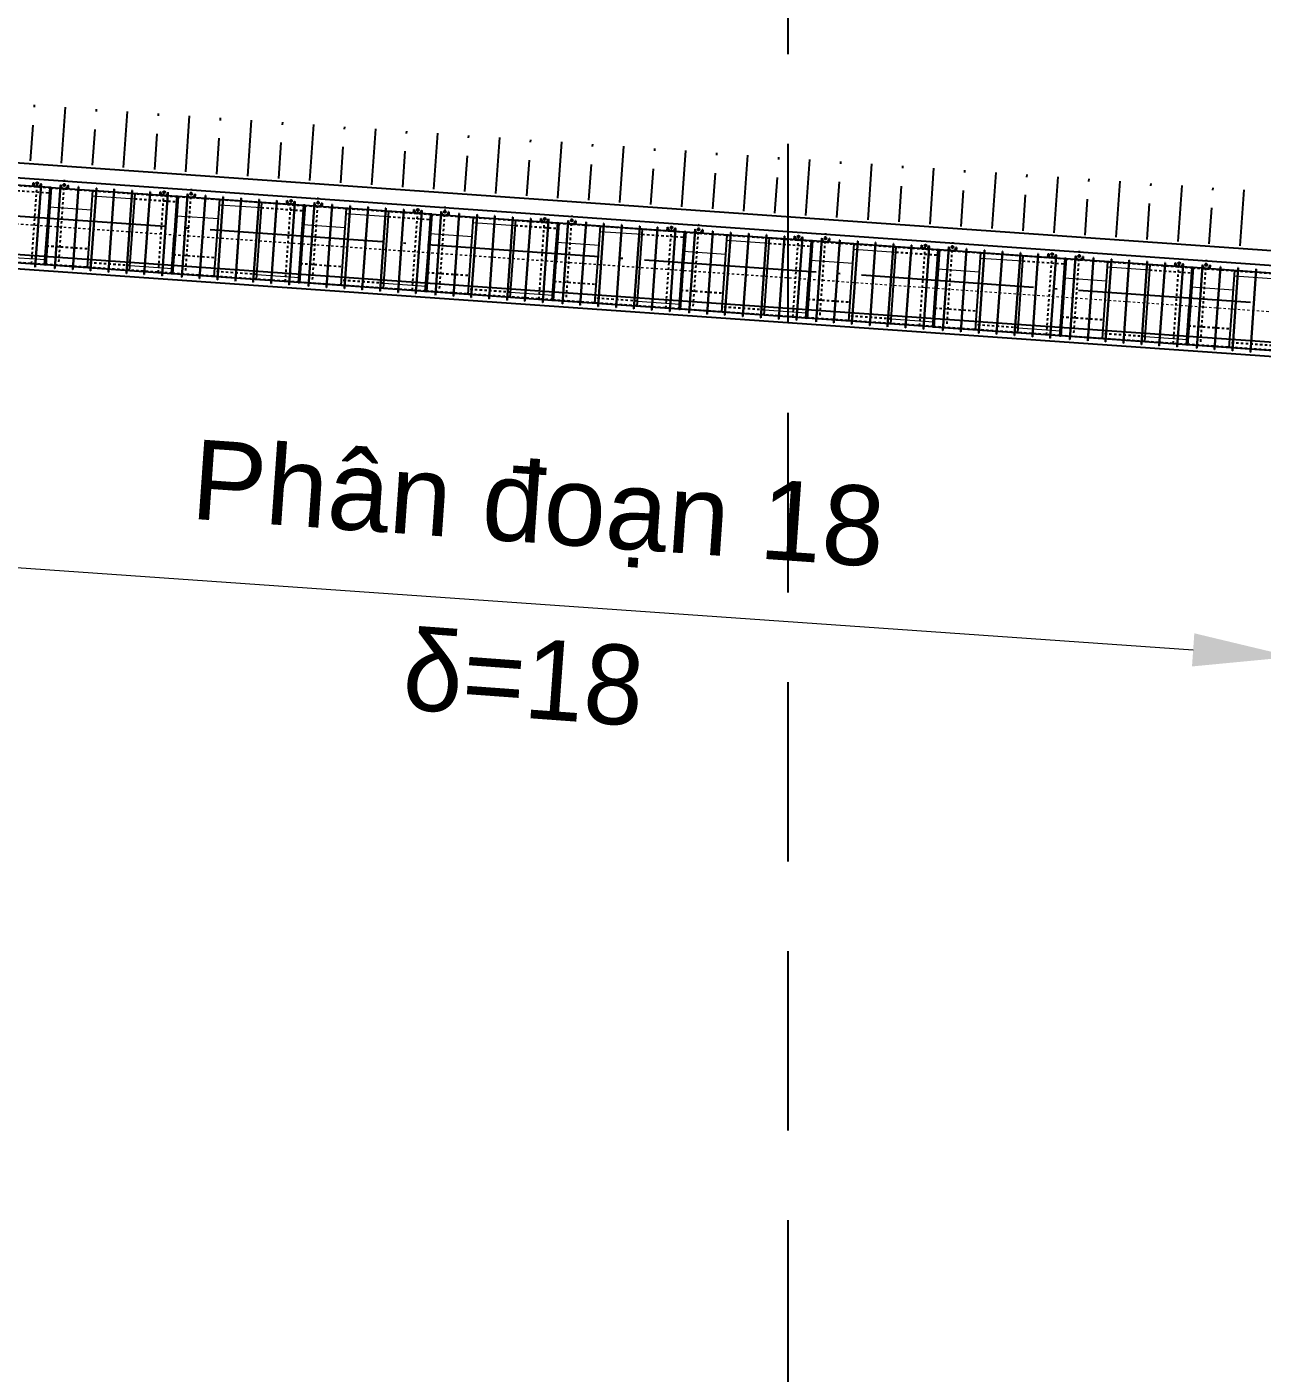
# Model space of a CAD drawing. Header units: inches. Extents: x 444671 to 463716, y 1783086 to 1794968.
# Drawn here: x 457040.7 to 457092.3, y 1787253.2 to 1787309.5 of the extents above; entities that cross this region are included whole.
import ezdxf

# ---------------------------------------------------------------- set-up
doc = ezdxf.new("R2010")
doc.units = ezdxf.units.IN
doc.header["$MEASUREMENT"] = 0
for name, pattern in [('ACAD_ISO04W100', [30, 24, -3, 0, -3]), ('CENTER', [2, 1.25, -0.25, 0.25, -0.25]), ('DASHED2', [9.525, 6.35, -3.175]), ('HIDDEN', [0.375, 0.25, -0.125])]:
    doc.linetypes.add(name, pattern=pattern)
for name, color, linetype in [('4', 4, 'Continuous'), ('Bao', 137, 'Continuous'), ('CONGTRINH', 2, 'Continuous'), ('CTTRINH', 4, 'Continuous'), ('Dong', 252, 'HIDDEN'), ('KHUAT', 8, 'DASHED2'), ('Tam', 1, 'CENTER'), ('Tim', 1, 'ACAD_ISO04W100')]:
    doc.layers.add(name, color=color, linetype=linetype)
doc.layers.add('manh', color=128, linetype='Continuous', lineweight=15)
doc.layers.add('Texdoi', color=40, linetype='Continuous', lineweight=15)
doc.styles.add('Arial', font='arial.ttf')
doc.linetypes.add('NEN_DA1', pattern='A,1.5,-0.15,["Y",Standard,S=0.2,R=0,X=-0.15,Y=-0.2],-0.005', length=1.655)
doc.dimstyles.new('1-1', dxfattribs={"dimtxt": 2, "dimasz": 2.5, "dimexe": 1, "dimexo": 0, "dimgap": 1, "dimtad": 1, "dimtoh": 1, "dimdec": 0, "dimzin": 0, "dimdsep": 46, "dimtxsty": 'Standard', "dimcen": 0.09, "dimclrd": 3, "dimclre": 3, "dimclrt": 4, "dimadec": 0, "dimazin": 0, "dimtfac": 1, "dimtdec": 0, "dimtmove": 0, "dimatfit": 0, "dimfxl": 0, "dimtolj": 1, "dimtzin": 0, "dimarcsym": 0})

# ---------------------------------------------------------------- blocks, each defined once
blk = doc.blocks.new('*D136')
at = {"layer": 'Bao', "color": 3, "lineweight": -2, "ltscale": 0.2, "transparency": 16777216}
for p, q in [((-1069895, 196548), (-1071012, 180598)), ((-1006235, 192092), (-1007352, 176142)), ((-1066739, 181969), (-1011392, 178095))]:
    blk.add_line(p, q, dxfattribs=at)
at = {"layer": 'Bao', "color": 3, "ltscale": 0.2, "transparency": 16777216}
for points in [[(-1066691, 182662), (-1066788, 181277), (-1070896, 182260)], [(-1011343, 178788), (-1011440, 177402), (-1007235, 177804)]]:
    blk.add_solid(points, dxfattribs=at)
at = {"layer": 'Defpoints', "color": 0, "ltscale": 0.2, "transparency": 16777216}
for p in [(-1069895, 196548), (-1006235, 192092), (-1007235, 177804)]:
    blk.add_point(p, dxfattribs=at)
at = {"layer": 'Bao', "color": 4, "ltscale": 0.2, "transparency": 16777216, "insert": (-1038797, 183864), "char_height": 3333.33, "attachment_point": 5, "rotation": 355.9958}
blk.add_mtext('\\A1;{\\f.VnArial|b0|i0|c0|p34;Ph©n ®o¹n 18}', dxfattribs=at)
blk = doc.blocks.new('A$C491C4D06')
at = {"layer": 'Bao'}
for p, q in [((-1059196.4, 197419.6), (-1064469.5, 197788.8)), ((-1059902.7, 197469.1), (-1059892.2, 197618.7)), ((-1059892.2, 197618.7), (-1059872.3, 197617.3)), ((-1059882.8, 197467.7), (-1059872.3, 197617.3)), ((-1059573, 197596.4), (-1059583.5, 197446.7)), ((-1059195.8, 197429.6), (-1059309.2, 195809.6)), ((-1059277.5, 195803.4), (-1059164.5, 197417.4)), ((-1059135.9, 197425.4), (-1059249.3, 195805.4)), ((-1059135.9, 197425.4), (-1059195.8, 197429.6)), ((-1053891.4, 197048.3), (-1059164.5, 197417.4)), ((-1058753.5, 197388.6), (-1058743, 197538.3)), ((-1058443.8, 197517.3), (-1058454.3, 197367.7)), ((-1058423.8, 197515.9), (-1058443.8, 197517.3)), ((-1058423.8, 197515.9), (-1058434.3, 197366.3)), ((-1057997, 197456), (-1058011, 197456.9)), ((-1057624.7, 194067.7), (-1057398.7, 197295.8)), ((-1057248.8, 197403.5), (-1057262.8, 197404.5)), ((-1056500.7, 197351.1), (-1056514.6, 197352.1)), ((-1055859, 193944.1), (-1055633, 197172.2)), ((-1055752.5, 197298.7), (-1055766.4, 197299.6)), ((-1055004.3, 197246.2), (-1055018.3, 197247.2)), ((-1054597.7, 197097.7), (-1054587.2, 197247.4)), ((-1054587.2, 197247.4), (-1054567.3, 197246)), ((-1054577.8, 197096.3), (-1054567.3, 197246)), ((-1054268, 197225), (-1054278.5, 197075.4)), ((-1053890.7, 197058.2), (-1054004.1, 195438.2)), ((-1053972.5, 195432), (-1053859.5, 197046)), ((-1053830.9, 197054.1), (-1053944.3, 195434)), ((-1053830.9, 197054.1), (-1053890.7, 197058.2)), ((-1048586.4, 196676.9), (-1053859.5, 197046)), ((-1053448.5, 197017.3), (-1053438, 197166.9)), ((-1053138.8, 197145.9), (-1053149.3, 196996.3)), ((-1053118.8, 197144.5), (-1053138.8, 197145.9)), ((-1053118.8, 197144.5), (-1053129.3, 196994.9)), ((-1052692, 197084.6), (-1052705.9, 197085.6)), ((-1051943.8, 197032.2), (-1051957.8, 197033.1)), ((-1051195.6, 196979.7), (-1051209.6, 196980.7)), ((-1052319.7, 193696.3), (-1052093.7, 196924.4)), ((-1050554, 193572.7), (-1050328, 196800.8)), ((-1050447.5, 196927.3), (-1050461.4, 196928.3)), ((-1049699.3, 196874.9), (-1049713.3, 196875.8)), ((-1049292.7, 196726.4), (-1049282.2, 196876)), ((-1049282.2, 196876), (-1049262.2, 196874.6)), ((-1049272.7, 196725), (-1049262.2, 196874.6)), ((-1048963, 196853.6), (-1048973.5, 196704)), ((-1048585.7, 196686.9), (-1048699.1, 195066.8)), ((-1048667.5, 195060.6), (-1048554.5, 196674.7)), ((-1048525.9, 196682.7), (-1048639.3, 195062.7)), ((-1048525.9, 196682.7), (-1048585.7, 196686.9)), ((-1043281.4, 196305.5), (-1048554.5, 196674.7)), ((-1048143.5, 196645.9), (-1048133, 196795.5)), ((-1047833.7, 196774.6), (-1047844.2, 196624.9)), ((-1047813.8, 196773.2), (-1047833.7, 196774.6)), ((-1047813.8, 196773.2), (-1047824.3, 196623.5)), ((-1047386.9, 196713.2), (-1047400.9, 196714.2)), ((-1047014.7, 193325), (-1046788.7, 196553.1)), ((-1046638.8, 196660.8), (-1046652.7, 196661.8)), ((-1045890.6, 196608.4), (-1045904.6, 196609.3)), ((-1045249, 193201.4), (-1045023, 196429.5)), ((-1045142.4, 196555.9), (-1045156.4, 196556.9)), ((-1044394.3, 196503.5), (-1044408.3, 196504.5)), ((-1043987.7, 196355), (-1043977.2, 196504.6)), ((-1043977.2, 196504.6), (-1043957.2, 196503.2)), ((-1043967.7, 196353.6), (-1043957.2, 196503.2)), ((-1043658, 196482.3), (-1043668.5, 196332.6)), ((-1042838.5, 196274.5), (-1042828, 196424.2)), ((-1043280.7, 196315.5), (-1043394.1, 194695.5)), ((-1043362.5, 194689.2), (-1043249.5, 196303.3)), ((-1043220.8, 196311.3), (-1043334.3, 194691.3)), ((-1043220.8, 196311.3), (-1043280.7, 196315.5)), ((-1037976.4, 195934.2), (-1043249.5, 196303.3)), ((-1042528.7, 196403.2), (-1042539.2, 196253.6)), ((-1042508.8, 196401.8), (-1042528.7, 196403.2)), ((-1042508.8, 196401.8), (-1042519.3, 196252.2)), ((-1042081.9, 196341.9), (-1042095.9, 196342.8)), ((-1041709.6, 192953.6), (-1041483.7, 196181.7)), ((-1041333.8, 196289.4), (-1041347.7, 196290.4)), ((-1040585.6, 196237), (-1040599.6, 196238)), ((-1039944, 192830), (-1039718, 196058.1)), ((-1039837.4, 196184.6), (-1039851.4, 196185.5)), ((-1039089.3, 196132.1), (-1039103.2, 196133.1)), ((-1038682.7, 195983.6), (-1038672.2, 196133.3)), ((-1038672.2, 196133.3), (-1038652.2, 196131.9)), ((-1038662.7, 195982.2), (-1038652.2, 196131.9)), ((-1038352.9, 196110.9), (-1038363.4, 195961.3)), ((-1037975.7, 195944.1), (-1038089.1, 194324.1)), ((-1038057.4, 194317.9), (-1037944.5, 195931.9)), ((-1037915.8, 195939.9), (-1038029.2, 194319.9)), ((-1037915.8, 195939.9), (-1037975.7, 195944.1)), ((-1032671.4, 195562.8), (-1037944.5, 195931.9)), ((-1037533.5, 195903.2), (-1037523, 196052.8)), ((-1037223.7, 196031.8), (-1037234.2, 195882.2)), ((-1037203.8, 196030.4), (-1037223.7, 196031.8)), ((-1037203.8, 196030.4), (-1037214.2, 195880.8)), ((-1036776.9, 195970.5), (-1036790.9, 195971.5)), ((-1036028.7, 195918.1), (-1036042.7, 195919)), ((-1035280.6, 195865.6), (-1035294.6, 195866.6)), ((-1059313.4, 195805.9), (-1059426.8, 194185.8)), ((-1059285.2, 195807.9), (-1059398.2, 194193.9)), ((-1059253.6, 195801.7), (-1059367, 194181.6)), ((-1059253.6, 195801.7), (-1059313.4, 195805.9)), ((-1059249.3, 195805.4), (-1059309.2, 195809.6)), ((-1059277.2, 195807.3), (-1059277.4, 195805.4)), ((-1054008.4, 195434.5), (-1054121.8, 193814.5)), ((-1053980.2, 195436.5), (-1054093.2, 193822.5)), ((-1053948.6, 195430.3), (-1054062, 193810.3)), ((-1053948.6, 195430.3), (-1054008.4, 195434.5)), ((-1053944.3, 195434), (-1054004.1, 195438.2)), ((-1053972.2, 195436), (-1053972.4, 195434)), ((-1036404.6, 192582.2), (-1036178.6, 195810.3)), ((-1034638.9, 192458.6), (-1034413, 195686.7)), ((-1034532.4, 195813.2), (-1034546.4, 195814.2)), ((-1033784.3, 195760.8), (-1033798.2, 195761.7)), ((-1033377.6, 195612.3), (-1033367.1, 195761.9)), ((-1033367.1, 195761.9), (-1033347.2, 195760.5)), ((-1033357.7, 195610.9), (-1033347.2, 195760.5)), ((-1033047.9, 195739.5), (-1033058.4, 195589.9)), ((-1032670.7, 195572.8), (-1032784.1, 193952.7)), ((-1032752.4, 193946.5), (-1032639.4, 195560.6)), ((-1032610.8, 195568.6), (-1032724.2, 193948.5)), ((-1032610.8, 195568.6), (-1032670.7, 195572.8)), ((-1027366.3, 195191.4), (-1032639.4, 195560.6)), ((-1032228.4, 195531.8), (-1032218, 195681.4)), ((-1031918.7, 195660.4), (-1031929.2, 195510.8)), ((-1031898.7, 195659), (-1031918.7, 195660.4)), ((-1031898.7, 195659), (-1031909.2, 195509.4)), ((-1031471.9, 195599.1), (-1031485.9, 195600.1)), ((-1031099.6, 192210.8), (-1030873.6, 195438.9)), ((-1030723.7, 195546.7), (-1030737.7, 195547.7)), ((-1029975.6, 195494.3), (-1029989.5, 195495.2)), ((-1029333.9, 192087.2), (-1029107.9, 195315.3)), ((-1029227.4, 195441.8), (-1029241.4, 195442.8)), ((-1028479.2, 195389.4), (-1028493.2, 195390.4)), ((-1028072.6, 195240.9), (-1028062.1, 195390.5)), ((-1028062.1, 195390.5), (-1028042.2, 195389.1)), ((-1028052.7, 195239.5), (-1028042.2, 195389.1)), ((-1027742.9, 195368.1), (-1027753.4, 195218.5)), ((-1026923.4, 195160.4), (-1026912.9, 195310)), ((-1048703.4, 195063.1), (-1048816.8, 193443.1)), ((-1048675.2, 195065.2), (-1048788.2, 193451.1)), ((-1048643.5, 195058.9), (-1048756.9, 193438.9)), ((-1048643.5, 195058.9), (-1048703.4, 195063.1)), ((-1048639.3, 195062.7), (-1048699.1, 195066.8)), ((-1048667.2, 195064.6), (-1048667.3, 195062.6)), ((-1027365.6, 195201.4), (-1027479.1, 193581.4)), ((-1027447.4, 193575.1), (-1027334.4, 195189.2)), ((-1027305.8, 195197.2), (-1027419.2, 193577.2)), ((-1027305.8, 195197.2), (-1027365.6, 195201.4)), ((-1022061.3, 194820.1), (-1027334.4, 195189.2)), ((-1026613.7, 195289.1), (-1026624.2, 195139.4)), ((-1026593.7, 195287.7), (-1026613.7, 195289.1)), ((-1026593.7, 195287.7), (-1026604.2, 195138)), ((-1026166.9, 195227.7), (-1026180.8, 195228.7)), ((-1025794.6, 191839.5), (-1025568.6, 195067.6)), ((-1025418.7, 195175.3), (-1025432.7, 195176.3)), ((-1024670.6, 195122.9), (-1024684.5, 195123.9)), ((-1024028.9, 191715.9), (-1023802.9, 194944)), ((-1023922.4, 195070.4), (-1023936.3, 195071.4)), ((-1023174.2, 195018), (-1023188.2, 195019)), ((-1022767.6, 194869.5), (-1022757.1, 195019.2)), ((-1022757.1, 195019.2), (-1022737.2, 195017.8)), ((-1022747.6, 194868.1), (-1022737.2, 195017.8)), ((-1022437.9, 194996.8), (-1022448.4, 194847.1)), ((-1022060.6, 194830), (-1022174, 193210)), ((-1022142.4, 193203.8), (-1022029.4, 194817.8)), ((-1022000.8, 194825.8), (-1022114.2, 193205.8)), ((-1022000.8, 194825.8), (-1022060.6, 194830)), ((-1016756.3, 194448.7), (-1022029.4, 194817.8)), ((-1021618.4, 194789), (-1021607.9, 194938.7)), ((-1021308.7, 194917.7), (-1021319.1, 194768.1)), ((-1021288.7, 194916.3), (-1021308.7, 194917.7)), ((-1021288.7, 194916.3), (-1021299.2, 194766.7)), ((-1020861.9, 194856.4), (-1020875.8, 194857.4)), ((-1020113.7, 194803.9), (-1020127.7, 194804.9)), ((-1019365.5, 194751.5), (-1019379.5, 194752.5)), ((-1059398.2, 194193.9), (-1064671.3, 194563)), ((-1059367, 194181.6), (-1059426.8, 194185.8)), ((-1054093.2, 193822.5), (-1059366.3, 194191.6)), ((-1043398.4, 194691.8), (-1043511.8, 193071.7)), ((-1043370.2, 194693.8), (-1043483.2, 193079.7)), ((-1043338.5, 194687.6), (-1043451.9, 193067.5)), ((-1043338.5, 194687.6), (-1043398.4, 194691.8)), ((-1043334.3, 194691.3), (-1043394.1, 194695.5)), ((-1043362.2, 194693.2), (-1043362.3, 194691.2)), ((-1038093.4, 194320.4), (-1038206.8, 192700.4)), ((-1038065.1, 194322.4), (-1038178.1, 192708.4)), ((-1038033.5, 194316.2), (-1038146.9, 192696.2)), ((-1038033.5, 194316.2), (-1038093.4, 194320.4)), ((-1038029.2, 194319.9), (-1038089.1, 194324.1)), ((-1038057.2, 194321.9), (-1038057.3, 194319.9)), ((-1020489.6, 191468.1), (-1020263.6, 194696.2)), ((-1018723.9, 191344.5), (-1018497.9, 194572.6)), ((-1018617.4, 194699.1), (-1018631.3, 194700.1)), ((-1017869.2, 194646.6), (-1017883.2, 194647.6)), ((-1017462.6, 194498.1), (-1017452.1, 194647.8)), ((-1017452.1, 194647.8), (-1017432.1, 194646.4)), ((-1017442.6, 194496.7), (-1017432.1, 194646.4)), ((-1017132.9, 194625.4), (-1017143.4, 194475.8)), ((-1016755.6, 194458.7), (-1016869, 192838.6)), ((-1016837.4, 192832.4), (-1016724.4, 194446.4)), ((-1016695.8, 194454.5), (-1016809.2, 192834.4)), ((-1016695.8, 194454.5), (-1016755.6, 194458.7)), ((-1011451.3, 194077.3), (-1016724.4, 194446.4)), ((-1016313.4, 194417.7), (-1016302.9, 194567.3)), ((-1016003.6, 194546.3), (-1016014.1, 194396.7)), ((-1015983.7, 194544.9), (-1016003.6, 194546.3)), ((-1015983.7, 194544.9), (-1015994.2, 194395.3)), ((-1015556.8, 194485), (-1015570.8, 194486)), ((-1015184.5, 191096.7), (-1014958.6, 194324.8)), ((-1014808.7, 194432.6), (-1014822.6, 194433.6)), ((-1014060.5, 194380.1), (-1014074.5, 194381.1)), ((-1013418.9, 190973.1), (-1013192.9, 194201.2)), ((-1013312.3, 194327.7), (-1013326.3, 194328.7)), ((-1012564.2, 194275.3), (-1012578.2, 194276.3)), ((-1012157.6, 194126.8), (-1012147.1, 194276.4)), ((-1012147.1, 194276.4), (-1012127.1, 194275)), ((-1012137.6, 194125.4), (-1012127.1, 194275)), ((-1011827.9, 194254), (-1011838.3, 194104.4)), ((-1011008.4, 194046.3), (-1010997.9, 194195.9)), ((-1010698.6, 194175), (-1010709.1, 194025.3)), ((-1010678.7, 194173.6), (-1010698.6, 194175)), ((-1010678.7, 194173.6), (-1010689.2, 194023.9)), ((-1059803.9, 194101.6), (-1059817.9, 194102.6)), ((-1059803.9, 194102), (-1059817.8, 194102.9)), ((-1058987.9, 194044.8), (-1059001.8, 194045.8)), ((-1058239.7, 193992.5), (-1058253.7, 193993.4)), ((-1057491.5, 193940.1), (-1057505.5, 193941.1)), ((-1056743.4, 193887.7), (-1056757.3, 193888.7)), ((-1055995.2, 193835.3), (-1056009.2, 193836.3)), ((-1055247, 193783), (-1055261, 193783.9)), ((-1055247.1, 193782.6), (-1055261, 193783.6)), ((-1054498.9, 193730.6), (-1054512.8, 193731.6)), ((-1054498.9, 193730.2), (-1054512.8, 193731.2)), ((-1054062, 193810.3), (-1054121.8, 193814.5)), ((-1048788.2, 193451.1), (-1054061.3, 193820.3)), ((-1053682.9, 193673.5), (-1053696.8, 193674.4)), ((-1052934.7, 193621.1), (-1052948.7, 193622.1)), ((-1032788.3, 193949), (-1032901.8, 192329)), ((-1032760.1, 193951.1), (-1032873.1, 192337)), ((-1032728.5, 193944.8), (-1032841.9, 192324.8)), ((-1032728.5, 193944.8), (-1032788.3, 193949)), ((-1032724.2, 193948.5), (-1032784.1, 193952.7)), ((-1032752.2, 193950.5), (-1032752.3, 193948.5)), ((-1011450.6, 194087.3), (-1011564, 192467.3)), ((-1011532.4, 192461), (-1011419.4, 194075.1)), ((-1011390.7, 194083.1), (-1011504.2, 192463.1)), ((-1011390.7, 194083.1), (-1011450.6, 194087.3)), ((-1006146.3, 193705.9), (-1011419.4, 194075.1)), ((-1010251.8, 194113.6), (-1010265.8, 194114.6)), ((-1009879.5, 190725.4), (-1009653.6, 193953.5)), ((-1009503.7, 194061.2), (-1009517.6, 194062.2)), ((-1008755.5, 194008.8), (-1008769.5, 194009.8)), ((-1052186.5, 193568.7), (-1052200.5, 193569.7)), ((-1051438.4, 193516.3), (-1051452.3, 193517.3)), ((-1050690.2, 193464), (-1050704.1, 193464.9)), ((-1049942, 193411.6), (-1049956, 193412.6)), ((-1049942, 193411.3), (-1049956, 193412.3)), ((-1049193.8, 193359.2), (-1049207.8, 193360.2)), ((-1049193.9, 193358.8), (-1049207.8, 193359.8)), ((-1048756.9, 193438.9), (-1048816.8, 193443.1)), ((-1043483.2, 193079.7), (-1048756.3, 193448.9)), ((-1048377.8, 193302.1), (-1048391.8, 193303.1)), ((-1047629.7, 193249.7), (-1047643.6, 193250.7)), ((-1046881.5, 193197.3), (-1046895.5, 193198.3)), ((-1046133.3, 193145), (-1046147.3, 193146)), ((-1045385.2, 193092.6), (-1045399.1, 193093.6)), ((-1044637, 193040.2), (-1044651, 193041.2)), ((-1043451.9, 193067.5), (-1043511.8, 193071.7)), ((-1038178.1, 192708.4), (-1043451.2, 193077.5)), ((-1027483.3, 193577.7), (-1027596.7, 191957.6)), ((-1027455.1, 193579.7), (-1027568.1, 191965.6)), ((-1027423.5, 193573.5), (-1027536.9, 191953.4)), ((-1027423.5, 193573.5), (-1027483.3, 193577.7)), ((-1027419.2, 193577.2), (-1027479.1, 193581.4)), ((-1027447.1, 193579.1), (-1027447.3, 193577.1)), ((-1022178.3, 193206.3), (-1022291.7, 191586.2)), ((-1022150.1, 193208.3), (-1022263.1, 191594.3)), ((-1022118.5, 193202.1), (-1022231.9, 191582.1)), ((-1022118.5, 193202.1), (-1022178.3, 193206.3)), ((-1022114.2, 193205.8), (-1022174, 193210)), ((-1022142.1, 193207.8), (-1022142.3, 193205.8)), ((-1044637, 193039.9), (-1044651, 193040.9)), ((-1043888.8, 192987.9), (-1043902.8, 192988.8)), ((-1043888.8, 192987.5), (-1043902.8, 192988.4)), ((-1043072.8, 192930.7), (-1043086.8, 192931.7)), ((-1042324.7, 192878.4), (-1042338.6, 192879.3)), ((-1041576.5, 192826), (-1041590.4, 192827)), ((-1040828.3, 192773.6), (-1040842.3, 192774.6)), ((-1040080.1, 192721.2), (-1040094.1, 192722.2)), ((-1039332, 192668.5), (-1039346, 192669.5)), ((-1039332, 192668.9), (-1039345.9, 192669.8)), ((-1038583.8, 192616.5), (-1038597.8, 192617.5)), ((-1038583.8, 192616.1), (-1038597.8, 192617.1)), ((-1038146.9, 192696.2), (-1038206.8, 192700.4)), ((-1032873.1, 192337), (-1038146.2, 192706.1)), ((-1037767.8, 192559.4), (-1037781.8, 192560.3)), ((-1037019.6, 192507), (-1037033.6, 192508)), ((-1016873.3, 192834.9), (-1016986.7, 191214.9)), ((-1016845.1, 192836.9), (-1016958.1, 191222.9)), ((-1016813.4, 192830.7), (-1016926.8, 191210.7)), ((-1016813.4, 192830.7), (-1016873.3, 192834.9)), ((-1016809.2, 192834.4), (-1016869, 192838.6)), ((-1016837.1, 192836.4), (-1016837.2, 192834.4)), ((-1036271.5, 192454.6), (-1036285.4, 192455.6)), ((-1035523.3, 192402.2), (-1035537.3, 192403.2)), ((-1034775.1, 192349.9), (-1034789.1, 192350.8)), ((-1034027, 192297.2), (-1034041, 192298.1)), ((-1034027, 192297.5), (-1034040.9, 192298.5)), ((-1033278.8, 192245.1), (-1033292.8, 192246.1)), ((-1033278.8, 192244.7), (-1033292.8, 192245.7)), ((-1032841.9, 192324.8), (-1032901.8, 192329)), ((-1027568.1, 191965.6), (-1032841.2, 192334.8)), ((-1032462.8, 192188), (-1032476.8, 192189)), ((-1031714.6, 192135.6), (-1031728.6, 192136.6)), ((-1030966.4, 192083.2), (-1030980.4, 192084.2)), ((-1030218.3, 192030.9), (-1030232.3, 192031.8)), ((-1029470.1, 191978.5), (-1029484.1, 191979.5)), ((-1028721.9, 191926.1), (-1028735.9, 191927.1)), ((-1028722, 191925.8), (-1028735.9, 191926.8)), ((-1027536.9, 191953.4), (-1027596.7, 191957.6)), ((-1022263.1, 191594.3), (-1027536.2, 191963.4)), ((-1011568.3, 192463.5), (-1011681.7, 190843.5)), ((-1011540.1, 192465.6), (-1011653.1, 190851.5)), ((-1011508.4, 192459.4), (-1011621.8, 190839.3)), ((-1011508.4, 192459.4), (-1011568.3, 192463.5)), ((-1011504.2, 192463.1), (-1011564, 192467.3)), ((-1011532.1, 192465), (-1011532.2, 192463)), ((-1027973.8, 191873.4), (-1027987.8, 191874.3)), ((-1027973.8, 191873.7), (-1027987.7, 191874.7)), ((-1027157.8, 191816.6), (-1027171.7, 191817.6)), ((-1026409.6, 191764.2), (-1026423.6, 191765.2)), ((-1025661.4, 191711.9), (-1025675.4, 191712.8)), ((-1024913.3, 191659.5), (-1024927.2, 191660.5)), ((-1024165.1, 191607.1), (-1024179.1, 191608.1)), ((-1023416.9, 191554.7), (-1023430.9, 191555.7)), ((-1023417, 191554.4), (-1023430.9, 191555.4)), ((-1022668.8, 191502.4), (-1022682.7, 191503.3)), ((-1022668.8, 191502), (-1022682.7, 191503)), ((-1022231.9, 191582.1), (-1022291.7, 191586.2)), ((-1016958.1, 191222.9), (-1022231.2, 191592)), ((-1021852.8, 191445.2), (-1021866.7, 191446.2)), ((-1021104.6, 191392.9), (-1021118.6, 191393.9)), ((-1020356.4, 191340.5), (-1020370.4, 191341.5)), ((-1019608.3, 191288.1), (-1019622.2, 191289.1)), ((-1018860.1, 191235.7), (-1018874, 191236.7)), ((-1018111.9, 191183.4), (-1018125.9, 191184.4)), ((-1018111.9, 191183.1), (-1018125.9, 191184)), ((-1017363.7, 191131), (-1017377.7, 191132)), ((-1017363.8, 191130.6), (-1017377.7, 191131.6)), ((-1016926.8, 191210.7), (-1016986.7, 191214.9)), ((-1011653.1, 190851.5), (-1016926.1, 191220.7)), ((-1016547.7, 191073.9), (-1016561.7, 191074.9)), ((-1015799.6, 191021.5), (-1015813.5, 191022.5)), ((-1015051.4, 190969.1), (-1015065.4, 190970.1)), ((-1014303.2, 190916.8), (-1014317.2, 190917.7)), ((-1013555.1, 190864.4), (-1013569, 190865.4)), ((-1012806.9, 190812), (-1012820.9, 190813)), ((-1012806.9, 190811.7), (-1012820.9, 190812.7)), ((-1011621.8, 190839.3), (-1011681.7, 190843.5)), ((-1006348, 190480.2), (-1011621.1, 190849.3)), ((-1012058.7, 190759.6), (-1012072.7, 190760.6)), ((-1012058.7, 190759.3), (-1012072.7, 190760.2)), ((-1011242.7, 190702.5), (-1011256.7, 190703.5)), ((-1010494.6, 190650.1), (-1010508.5, 190651.1)), ((-1009746.4, 190597.8), (-1009760.3, 190598.7)), ((-1008998.2, 190545.4), (-1009012.2, 190546.4))]:
    blk.add_line(p, q, dxfattribs=at)
at = {"layer": 'Bao', "ltscale": 0.2}
for p, q in [((-1059575.1, 197566.1), (-1059817.9, 194102.6)), ((-1059561.1, 197565.5), (-1059803.9, 194101.6)), ((-1059561.2, 197565.2), (-1059575, 197566.1)), ((-1059172.5, 197418), (-1059196.4, 197419.6)), ((-1058759, 197511.3), (-1059001.8, 194045.8)), ((-1058745.1, 197508.3), (-1058987.9, 194044.8)), ((-1058745, 197510.2), (-1058759, 197511.2)), ((-1058011, 197456.9), (-1058253.7, 193993.4)), ((-1057997, 197456), (-1058239.7, 193992.5)), ((-1057262.8, 197404.6), (-1057505.5, 193941.1)), ((-1057248.8, 197403.6), (-1057491.5, 193940.1)), ((-1056514.5, 197354), (-1056757.3, 193888.7)), ((-1056500.5, 197353), (-1056743.4, 193887.7)), ((-1055766.4, 197299.8), (-1056009.2, 193836.3)), ((-1055752.5, 197298.8), (-1055995.2, 193835.3)), ((-1055018.3, 197247.4), (-1055261, 193783.6)), ((-1055004.3, 197246.5), (-1055247.1, 193782.6)), ((-1054270.1, 197194.7), (-1054512.8, 193731.2)), ((-1054256.1, 197194.1), (-1054498.9, 193730.2)), ((-1054256.2, 197193.8), (-1054270, 197194.8)), ((-1053867.5, 197046.6), (-1053891.4, 197048.3)), ((-1053454, 197139.9), (-1053696.8, 193674.4)), ((-1053440.1, 197136.9), (-1053682.9, 193673.5)), ((-1053440, 197138.8), (-1053454, 197139.8)), ((-1052705.9, 197085.6), (-1052948.7, 193622.1)), ((-1052692, 197084.6), (-1052934.7, 193621.1)), ((-1051957.8, 197033.2), (-1052200.5, 193569.7)), ((-1051943.8, 197032.2), (-1052186.5, 193568.7)), ((-1051209.5, 196982.6), (-1051452.3, 193517.3)), ((-1051195.5, 196981.6), (-1051438.4, 193516.3)), ((-1050461.4, 196928.5), (-1050704.1, 193464.9)), ((-1050447.5, 196927.5), (-1050690.2, 193464)), ((-1049713.3, 196876.1), (-1049956, 193412.3)), ((-1049699.3, 196875.1), (-1049942, 193411.3)), ((-1048965.1, 196823.3), (-1049207.8, 193359.8)), ((-1048951.1, 196822.7), (-1049193.9, 193358.8)), ((-1048951.1, 196822.4), (-1048965, 196823.4)), ((-1048562.5, 196675.2), (-1048586.4, 196676.9)), ((-1048148.9, 196768.5), (-1048391.8, 193303.1)), ((-1048135.1, 196765.6), (-1048377.8, 193302.1)), ((-1048135, 196767.5), (-1048148.9, 196768.4)), ((-1047400.9, 196714.2), (-1047643.6, 193250.7)), ((-1047386.9, 196713.2), (-1047629.7, 193249.7)), ((-1046652.7, 196661.8), (-1046895.5, 193198.3)), ((-1046638.8, 196660.9), (-1046881.5, 193197.3)), ((-1045904.5, 196611.2), (-1046147.3, 193146)), ((-1045890.5, 196610.3), (-1046133.3, 193145)), ((-1045156.4, 196557.1), (-1045399.1, 193093.6)), ((-1045142.4, 196556.1), (-1045385.2, 193092.6)), ((-1044408.2, 196504.7), (-1044651, 193040.9)), ((-1044394.3, 196503.7), (-1044637, 193039.9)), ((-1043660.1, 196452), (-1043902.8, 192988.4)), ((-1043646.1, 196451.4), (-1043888.8, 192987.5)), ((-1043646.1, 196451.1), (-1043660, 196452)), ((-1043257.5, 196303.9), (-1043281.4, 196305.5)), ((-1042843.9, 196397.2), (-1043086.8, 192931.7)), ((-1042830.1, 196394.2), (-1043072.8, 192930.7)), ((-1042830, 196396.1), (-1042843.9, 196397.1)), ((-1042095.9, 196342.8), (-1042338.6, 192879.3)), ((-1042081.9, 196341.9), (-1042324.7, 192878.4)), ((-1041347.7, 196290.5), (-1041590.4, 192827)), ((-1041333.8, 196289.5), (-1041576.5, 192826)), ((-1040599.4, 196239.9), (-1040842.3, 192774.6)), ((-1040585.5, 196238.9), (-1040828.3, 192773.6)), ((-1039851.4, 196185.7), (-1040094.1, 192722.2)), ((-1039837.4, 196184.7), (-1040080.1, 192721.2)), ((-1039103.2, 196133.3), (-1039346, 192669.5)), ((-1039089.3, 196132.4), (-1039332, 192668.5)), ((-1038355.1, 196080.6), (-1038597.8, 192617.1)), ((-1038341.1, 196080), (-1038583.8, 192616.1)), ((-1038341.1, 196079.7), (-1038355, 196080.7)), ((-1037952.4, 195932.5), (-1037976.4, 195934.2)), ((-1037538.9, 196025.8), (-1037781.8, 192560.3)), ((-1037525.1, 196022.8), (-1037767.8, 192559.4)), ((-1037524.9, 196024.7), (-1037538.9, 196025.7)), ((-1036790.9, 195971.5), (-1037033.6, 192508)), ((-1036776.9, 195970.5), (-1037019.6, 192507)), ((-1036042.7, 195919.1), (-1036285.4, 192455.6)), ((-1036028.7, 195918.1), (-1036271.5, 192454.6)), ((-1035294.4, 195868.5), (-1035537.3, 192403.2)), ((-1035280.5, 195867.5), (-1035523.3, 192402.2)), ((-1034546.4, 195814.3), (-1034789.1, 192350.8)), ((-1034532.4, 195813.4), (-1034775.1, 192349.9)), ((-1033798.2, 195762), (-1034041, 192298.1)), ((-1033784.2, 195761), (-1034027, 192297.2)), ((-1033050.1, 195709.2), (-1033292.8, 192245.7)), ((-1033036.1, 195708.6), (-1033278.8, 192244.7)), ((-1033036.1, 195708.3), (-1033049.9, 195709.3)), ((-1032647.4, 195561.1), (-1032671.4, 195562.8)), ((-1032233.9, 195654.4), (-1032476.8, 192189)), ((-1032220.1, 195651.5), (-1032462.8, 192188)), ((-1032219.9, 195653.3), (-1032233.9, 195654.3)), ((-1031485.9, 195600.1), (-1031728.6, 192136.6)), ((-1031471.9, 195599.1), (-1031714.6, 192135.6)), ((-1030737.7, 195547.7), (-1030980.4, 192084.2)), ((-1030723.7, 195546.7), (-1030966.4, 192083.2)), ((-1029989.4, 195497.1), (-1030232.3, 192031.8)), ((-1029975.4, 195496.2), (-1030218.3, 192030.9)), ((-1029241.3, 195443), (-1029484.1, 191979.5)), ((-1029227.4, 195442), (-1029470.1, 191978.5)), ((-1028493.2, 195390.6), (-1028735.9, 191926.8)), ((-1028479.2, 195389.6), (-1028722, 191925.8)), ((-1027745, 195337.8), (-1027987.8, 191874.3)), ((-1027731, 195337.2), (-1027973.8, 191873.4)), ((-1027731.1, 195337), (-1027744.9, 195337.9)), ((-1027342.4, 195189.7), (-1027366.3, 195191.4)), ((-1026928.9, 195283.1), (-1027171.7, 191817.6)), ((-1026915, 195280.1), (-1027157.8, 191816.6)), ((-1026914.9, 195282), (-1026928.9, 195282.9)), ((-1026180.8, 195228.7), (-1026423.6, 191765.2)), ((-1026166.9, 195227.7), (-1026409.6, 191764.2)), ((-1025432.7, 195176.4), (-1025675.4, 191712.8)), ((-1025418.7, 195175.4), (-1025661.4, 191711.9)), ((-1024684.4, 195125.8), (-1024927.2, 191660.5)), ((-1024670.4, 195124.8), (-1024913.3, 191659.5)), ((-1023936.3, 195071.6), (-1024179.1, 191608.1)), ((-1023922.4, 195070.6), (-1024165.1, 191607.1)), ((-1023188.2, 195019.2), (-1023430.9, 191555.4)), ((-1023174.2, 195018.3), (-1023417, 191554.4)), ((-1022440, 194966.5), (-1022682.7, 191503)), ((-1022426, 194965.9), (-1022668.8, 191502)), ((-1022426, 194965.6), (-1022439.9, 194966.6)), ((-1022037.4, 194818.4), (-1022061.3, 194820.1)), ((-1021623.9, 194911.7), (-1021866.7, 191446.2)), ((-1021610, 194908.7), (-1021852.8, 191445.2)), ((-1021609.9, 194910.6), (-1021623.9, 194911.6)), ((-1020875.8, 194857.4), (-1021118.6, 191393.9)), ((-1020861.9, 194856.4), (-1021104.6, 191392.9)), ((-1020127.7, 194805), (-1020370.4, 191341.5)), ((-1020113.7, 194804), (-1020356.4, 191340.5)), ((-1019379.4, 194754.4), (-1019622.2, 191289.1)), ((-1019365.4, 194753.4), (-1019608.3, 191288.1)), ((-1018631.3, 194700.2), (-1018874, 191236.7)), ((-1018617.3, 194699.3), (-1018860.1, 191235.7)), ((-1017883.2, 194647.9), (-1018125.9, 191184)), ((-1017869.2, 194646.9), (-1018111.9, 191183.1)), ((-1017135, 194595.1), (-1017377.7, 191131.6)), ((-1017121, 194594.5), (-1017363.8, 191130.6)), ((-1017121, 194594.2), (-1017134.9, 194595.2)), ((-1016732.4, 194447), (-1016756.3, 194448.7)), ((-1016318.8, 194540.3), (-1016561.7, 191074.9)), ((-1016305, 194537.4), (-1016547.7, 191073.9)), ((-1016304.9, 194539.2), (-1016318.8, 194540.2)), ((-1015570.8, 194486), (-1015813.5, 191022.5)), ((-1015556.8, 194485), (-1015799.6, 191021.5)), ((-1014822.6, 194433.6), (-1015065.4, 190970.1)), ((-1014808.7, 194432.6), (-1015051.4, 190969.1)), ((-1014074.3, 194383), (-1014317.2, 190917.7)), ((-1014060.4, 194382), (-1014303.2, 190916.8)), ((-1013326.3, 194328.9), (-1013569, 190865.4)), ((-1013312.3, 194327.9), (-1013555.1, 190864.4)), ((-1012578.1, 194276.5), (-1012820.9, 190812.7)), ((-1012564.2, 194275.5), (-1012806.9, 190811.7)), ((-1011830, 194223.7), (-1012072.7, 190760.2)), ((-1011816, 194223.1), (-1012058.7, 190759.3)), ((-1011816, 194222.8), (-1011829.9, 194223.8)), ((-1011013.8, 194169), (-1011256.7, 190703.5)), ((-1010999.9, 194167.9), (-1011013.8, 194168.8)), ((-1011427.4, 194075.6), (-1011451.3, 194077.3)), ((-1011000, 194166), (-1011242.7, 190702.5)), ((-1010265.8, 194114.6), (-1010508.5, 190651.1)), ((-1010251.8, 194113.6), (-1010494.6, 190650.1)), ((-1009517.6, 194062.2), (-1009760.3, 190598.7)), ((-1009503.7, 194061.3), (-1009746.4, 190597.8)), ((-1008769.3, 194011.7), (-1009012.2, 190546.4)), ((-1008755.4, 194010.7), (-1008998.2, 190545.4))]:
    blk.add_line(p, q, dxfattribs=at)
at = {"layer": 'Bao'}
for centre in [(-1059722.6, 197606.9), (-1058593.4, 197527.8), (-1054417.6, 197235.5), (-1053288.4, 197156.4), (-1049112.6, 196864.1), (-1047983.4, 196785), (-1043807.6, 196492.7), (-1042678.4, 196413.7), (-1038502.6, 196121.4), (-1037373.3, 196042.3), (-1033197.6, 195750), (-1032068.3, 195670.9), (-1027892.5, 195378.6), (-1026763.3, 195299.6), (-1022587.5, 195007.3), (-1021458.3, 194928.2), (-1017282.5, 194635.9), (-1016153.3, 194556.8), (-1011977.5, 194264.5), (-1010848.3, 194185.5)]:
    blk.add_circle(centre, 40, dxfattribs=at)
for centre in [(-1059722.6, 197606.9), (-1058593.4, 197527.8), (-1054417.6, 197235.5), (-1053288.4, 197156.4), (-1049112.6, 196864.1), (-1047983.4, 196785), (-1043807.6, 196492.7), (-1042678.4, 196413.7), (-1038502.6, 196121.4), (-1037373.3, 196042.3), (-1033197.6, 195750), (-1032068.3, 195670.9), (-1027892.5, 195378.6), (-1026763.3, 195299.6), (-1022587.5, 195007.3), (-1021458.3, 194928.2), (-1017282.5, 194635.9), (-1016153.3, 194556.8), (-1011977.5, 194264.5), (-1010848.3, 194185.5)]:
    blk.add_arc(centre, 150, 355.99118, 175.99118, dxfattribs=at)
at = {"layer": 'KHUAT', "ltscale": 5}
for p, q in [((-1059173.6, 197402), (-1064470.7, 197772.8)), ((-1060953.3, 197325.6), (-1059187.6, 197202)), ((-1059285.2, 195807.9), (-1059172.5, 197418)), ((-1053868.6, 197030.6), (-1059165.6, 197401.4)), ((-1053980.2, 195436.5), (-1053867.5, 197046.6)), ((-1048563.6, 196659.3), (-1053860.6, 197030.1)), ((-1055648.3, 196954.2), (-1053882.6, 196830.6)), ((-1050343.3, 196582.9), (-1048577.6, 196459.3)), ((-1048675.2, 195065.2), (-1048562.5, 196675.2)), ((-1043258.6, 196287.9), (-1048555.6, 196658.7)), ((-1045038.3, 196211.5), (-1043272.6, 196087.9)), ((-1043370.2, 194693.8), (-1043257.5, 196303.9)), ((-1037953.6, 195916.5), (-1043250.6, 196287.3)), ((-1038065.1, 194322.4), (-1037952.4, 195932.5)), ((-1032648.5, 195545.2), (-1037945.6, 195916)), ((-1059277.5, 195803.4), (-1059390.2, 194193.3)), ((-1053972.5, 195432), (-1054085.2, 193821.9)), ((-1039733.2, 195840.1), (-1037967.6, 195716.5)), ((-1034428.2, 195468.7), (-1032662.5, 195345.1)), ((-1032760.1, 193951.1), (-1032647.4, 195561.1)), ((-1027343.5, 195173.8), (-1032640.6, 195544.6)), ((-1059334.4, 194991.3), (-1057568.7, 194867.7)), ((-1048667.5, 195060.6), (-1048780.2, 193450.6)), ((-1029123.2, 195097.4), (-1027357.5, 194973.8)), ((-1027455.1, 193579.7), (-1027342.4, 195189.7)), ((-1022038.5, 194802.4), (-1027335.5, 195173.2)), ((-1022150.1, 193208.3), (-1022037.4, 194818.4)), ((-1016733.5, 194431), (-1022030.5, 194801.9)), ((-1059397.1, 194209.8), (-1064694.1, 194580.6)), ((-1059366.3, 194191.6), (-1059390.2, 194193.3)), ((-1054092.1, 193838.4), (-1059389.1, 194209.3)), ((-1055843.7, 194162.1), (-1057609.4, 194285.7)), ((-1054029.3, 194620), (-1052263.7, 194496.4)), ((-1048724.3, 194248.6), (-1046958.6, 194125)), ((-1043362.5, 194689.2), (-1043475.2, 193079.2)), ((-1038057.4, 194317.9), (-1038170.2, 192707.8)), ((-1023818.2, 194726), (-1022052.5, 194602.4)), ((-1018513.2, 194354.6), (-1016747.5, 194231)), ((-1016845.1, 192836.9), (-1016732.4, 194447)), ((-1011428.5, 194059.7), (-1016725.5, 194430.5)), ((-1054061.3, 193820.3), (-1054085.2, 193821.9)), ((-1048787.1, 193467.1), (-1054084.1, 193837.9)), ((-1050538.7, 193790.7), (-1052304.4, 193914.3)), ((-1043419.3, 193877.2), (-1041653.6, 193753.6)), ((-1032752.4, 193946.5), (-1032865.1, 192336.4)), ((-1013208.2, 193983.3), (-1011442.5, 193859.7)), ((-1011540.1, 192465.6), (-1011427.4, 194075.6)), ((-1006123.5, 193688.3), (-1011420.5, 194059.1)), ((-1048756.3, 193448.9), (-1048780.2, 193450.6)), ((-1043482, 193095.7), (-1048779.1, 193466.5)), ((-1045233.7, 193419.3), (-1046999.4, 193542.9)), ((-1043451.2, 193077.5), (-1043475.2, 193079.2)), ((-1038177, 192724.3), (-1043474.1, 193095.1)), ((-1039928.7, 193048), (-1041694.4, 193171.6)), ((-1038114.3, 193505.9), (-1036348.6, 193382.3)), ((-1032809.3, 193134.5), (-1031043.6, 193010.9)), ((-1027447.4, 193575.1), (-1027560.1, 191965.1)), ((-1022142.4, 193203.8), (-1022255.1, 191593.7)), ((-1038146.2, 192706.1), (-1038170.2, 192707.8)), ((-1032872, 192353), (-1038169, 192723.8)), ((-1034623.7, 192676.6), (-1036389.4, 192800.2)), ((-1027504.3, 192763.1), (-1025738.6, 192639.5)), ((-1016837.4, 192832.4), (-1016950.1, 191222.3)), ((-1032841.2, 192334.8), (-1032865.1, 192336.4)), ((-1027567, 191981.6), (-1032864, 192352.4)), ((-1029318.7, 192305.2), (-1031084.3, 192428.8)), ((-1027536.2, 191963.4), (-1027560.1, 191965.1)), ((-1022262, 191610.2), (-1027559, 191981)), ((-1024013.6, 191933.8), (-1025779.3, 192057.4)), ((-1022199.2, 192391.8), (-1020433.6, 192268.2)), ((-1016894.2, 192020.4), (-1015128.5, 191896.8)), ((-1011532.4, 192461), (-1011645.1, 190851)), ((-1022231.2, 191592), (-1022255.1, 191593.7)), ((-1016957, 191238.9), (-1022254, 191609.7)), ((-1018708.6, 191562.5), (-1020474.3, 191686.1)), ((-1011589.2, 191649), (-1009823.5, 191525.4)), ((-1016926.1, 191220.7), (-1016950.1, 191222.3)), ((-1011651.9, 190867.5), (-1016949, 191238.3)), ((-1013403.6, 191191.1), (-1015169.3, 191314.7)), ((-1011621.1, 190849.3), (-1011645.1, 190851)), ((-1006346.9, 190496.1), (-1011644, 190866.9)), ((-1008098.6, 190819.7), (-1009864.3, 190943.3))]:
    blk.add_line(p, q, dxfattribs=at)
at = {"layer": 'manh', "color": 1, "linetype": 'CENTER', "ltscale": 0.05}
blk.add_line((-712356.3, 171519.6), (-1133025.9, 200968), dxfattribs=at)
at = {"layer": 'manh'}
for p, q in [((-1057414, 197077.8), (-1055648.3, 196954.2)), ((-1059220.4, 196619.4), (-1057454.7, 196495.8)), ((-1052109, 196706.5), (-1050343.3, 196582.9)), ((-1053915.4, 196248), (-1052149.7, 196124.4)), ((-1048610.4, 195876.6), (-1046844.7, 195753)), ((-1046803.9, 196335.1), (-1045038.3, 196211.5)), ((-1041498.9, 195963.7), (-1039733.2, 195840.1)), ((-1043305.3, 195505.3), (-1041539.7, 195381.6)), ((-1036193.9, 195592.3), (-1034428.2, 195468.7)), ((-1038000.3, 195133.9), (-1036234.6, 195010.3)), ((-1032695.3, 194762.5), (-1030929.6, 194638.9)), ((-1030888.9, 195221), (-1029123.2, 195097.4)), ((-1025583.9, 194849.6), (-1023818.2, 194726)), ((-1061148.8, 194533.4), (-1059383.1, 194409.8)), ((-1027390.3, 194391.1), (-1025624.6, 194267.5)), ((-1020278.8, 194478.2), (-1018513.2, 194354.6)), ((-1055843.7, 194162.1), (-1054078.1, 194038.5)), ((-1050538.7, 193790.7), (-1048773.1, 193667.1)), ((-1022085.3, 194019.8), (-1020319.6, 193896.2)), ((-1016780.3, 193648.4), (-1015014.6, 193524.8)), ((-1014973.8, 194106.9), (-1013208.2, 193983.3)), ((-1009668.8, 193735.5), (-1007903.1, 193611.9)), ((-1045233.7, 193419.3), (-1043468, 193295.7)), ((-1039928.7, 193048), (-1038163, 192924.3)), ((-1011475.2, 193277), (-1009709.6, 193153.4)), ((-1034623.7, 192676.6), (-1032858, 192553)), ((-1029318.7, 192305.2), (-1027553, 192181.6)), ((-1024013.6, 191933.8), (-1022248, 191810.2)), ((-1018708.6, 191562.5), (-1016943, 191438.9)), ((-1013403.6, 191191.1), (-1011637.9, 191067.5))]:
    blk.add_line(p, q, dxfattribs=at)
at = {"layer": 'Tam', "ltscale": 3}
for p, q in [((-1059959.3, 194238.7), (-1059719.5, 197661.4)), ((-1058818.1, 194321.6), (-1058578.2, 197744.3)), ((-1054654.3, 193867.4), (-1054414.4, 197290)), ((-1053513.1, 193950.3), (-1053273.2, 197372.9)), ((-1048208.1, 193578.9), (-1047968.2, 197001.6)), ((-1049349.3, 193496), (-1049109.4, 196918.7)), ((-1044044.3, 193124.6), (-1043804.4, 196547.3)), ((-1042903.1, 193207.5), (-1042663.2, 196630.2)), ((-1038739.2, 192753.3), (-1038499.4, 196175.9)), ((-1037598, 192836.2), (-1037358.2, 196258.8)), ((-1032293, 192464.8), (-1032053.2, 195887.5)), ((-1033434.2, 192381.9), (-1033194.4, 195804.5)), ((-1028129.2, 192010.5), (-1027889.3, 195433.2)), ((-1026988, 192093.4), (-1026748.1, 195516.1)), ((-1022824.2, 191639.1), (-1022584.3, 195061.8)), ((-1021683, 191722.1), (-1021443.1, 195144.7)), ((-1016378, 191350.7), (-1016138.1, 194773.3)), ((-1017519.2, 191267.8), (-1017279.3, 194690.4)), ((-1012214.2, 190896.4), (-1011974.3, 194319.1)), ((-1011072.9, 190979.3), (-1010833.1, 194402))]:
    blk.add_line(p, q, dxfattribs=at)
at = {"layer": 'Tam'}
for p, q in [((-1059660.3, 197602.5), (-1059785, 197611.2)), ((-1058531, 197523.8), (-1058655.8, 197532.5)), ((-1054355.3, 197231.1), (-1054480, 197239.9)), ((-1053226, 197152.4), (-1053350.7, 197161.1)), ((-1049050.2, 196859.7), (-1049175, 196868.5)), ((-1047921, 196781), (-1048045.7, 196789.8)), ((-1043745.2, 196488.4), (-1043870, 196497.1)), ((-1042616, 196409.7), (-1042740.7, 196418.4)), ((-1038440.2, 196117), (-1038564.9, 196125.7)), ((-1037311, 196038.3), (-1037435.7, 196047)), ((-1033135.2, 195745.6), (-1033259.9, 195754.4)), ((-1032005.9, 195666.9), (-1032130.7, 195675.7)), ((-1027830.2, 195374.3), (-1027954.9, 195383)), ((-1026700.9, 195295.6), (-1026825.7, 195304.3)), ((-1022525.2, 195002.9), (-1022649.9, 195011.6)), ((-1021395.9, 194924.2), (-1021520.6, 194932.9)), ((-1017220.1, 194631.5), (-1017344.9, 194640.3)), ((-1016090.9, 194552.8), (-1016215.6, 194561.6)), ((-1011915.1, 194260.2), (-1012039.9, 194268.9)), ((-1010785.9, 194181.4), (-1010910.6, 194190.2))]:
    blk.add_line(p, q, dxfattribs=at)
at = {"layer": 'Bao', "ltscale": 0.2, "insert": (-1044268.2, 178951.7), "char_height": 3333.333, "width": 28094.706, "attachment_point": 1, "rotation": 355.84487, "style": 'Arial'}
blk.add_mtext('{\\fSymbol|b0|i0|c2|p18;d=18}', dxfattribs=at)
at = {"layer": 'Bao', "ltscale": 0.2}
dim = blk.add_aligned_dim(p1=(-1069895.4, 196548.4), p2=(-1006235.2, 192092.2), distance=-14323.1, text='{\\f.VnArial|b0|i0|c0|p34;Ph©n ®o¹n 18}', dimstyle='1-1', override={"dimscale": 1666.666684, "dimlfac": -1}, dxfattribs=at)
dim.commit()
dim.dimension.update_dxf_attribs({"geometry": '*D136', "text_midpoint": (-1038797.2, 183864.4)})

msp = doc.modelspace()

# ---------------------------------------------------------------- linework, layer by layer
at = {"layer": '4', "linetype": 'NEN_DA1', "ltscale": 10}
msp.add_line((456969.7969, 1787304.3207), (457386.7099, 1787275.1368), dxfattribs=at)
msp.add_lwpolyline([(457379.5745, 1787280.0471), (456973.6481, 1787308.4619)], dxfattribs=at)
at = {"layer": 'CONGTRINH', "ltscale": 10}
for p, q in [((456973.6062, 1787307.8634), (457386.9752, 1787278.9275)), ((456973.3828, 1787304.6712), (457386.7518, 1787275.7353))]:
    msp.add_line(p, q, dxfattribs=at)
at = {"layer": 'CTTRINH', "color": 4, "linetype": 'ByBlock'}
for p, q in [((457042.1125, 1787303.7998), (457042.2773, 1787306.144)), ((457044.7061, 1787303.6175), (457044.8709, 1787305.9617)), ((457047.2997, 1787303.4353), (457047.4645, 1787305.7795)), ((457049.8933, 1787303.253), (457050.0581, 1787305.5972)), ((457052.4869, 1787303.0707), (457052.6517, 1787305.4149)), ((457055.0805, 1787302.8884), (457055.2453, 1787305.2326)), ((457057.6742, 1787302.7061), (457057.8389, 1787305.0504)), ((457060.2678, 1787302.5239), (457060.4325, 1787304.8681)), ((457062.8614, 1787302.3416), (457063.0261, 1787304.6858)), ((457065.455, 1787302.1593), (457065.6197, 1787304.5035)), ((457068.0486, 1787301.977), (457068.2133, 1787304.3212)), ((457070.6422, 1787301.7948), (457070.8069, 1787304.139)), ((457073.2358, 1787301.6125), (457073.4005, 1787303.9567)), ((457075.8294, 1787301.4302), (457075.9941, 1787303.7744)), ((457078.423, 1787301.2479), (457078.5877, 1787303.5921)), ((457081.0166, 1787301.0656), (457081.1813, 1787303.4099)), ((457083.6102, 1787300.8834), (457083.7749, 1787303.2276)), ((457086.2038, 1787300.7011), (457086.3685, 1787303.0453)), ((457088.7974, 1787300.5188), (457088.9621, 1787302.863)), ((457091.391, 1787300.3365), (457091.5557, 1787302.6807))]:
    msp.add_line(p, q, dxfattribs=at)
at = {"layer": 'Dong', "ltscale": 30}
msp.add_line((457072.4938, 1787038.3548), (457072.4938, 1787483.3352), dxfattribs=at)
at = {"layer": 'Dong', "color": 3, "ltscale": 6}
for p, q in [((457040.8157, 1787303.8909), (457040.9805, 1787306.2352)), ((457043.4093, 1787303.7087), (457043.5741, 1787306.0529)), ((457046.0029, 1787303.5264), (457046.1677, 1787305.8706)), ((457048.5965, 1787303.3441), (457048.7613, 1787305.6883)), ((457051.1901, 1787303.1618), (457051.3549, 1787305.5061)), ((457053.7837, 1787302.9796), (457053.9485, 1787305.3238)), ((457056.3774, 1787302.7973), (457056.5421, 1787305.1415)), ((457058.971, 1787302.615), (457059.1357, 1787304.9592)), ((457061.5646, 1787302.4327), (457061.7293, 1787304.7769)), ((457064.1582, 1787302.2504), (457064.3229, 1787304.5947)), ((457066.7518, 1787302.0682), (457066.9165, 1787304.4124)), ((457069.3454, 1787301.8859), (457069.5101, 1787304.2301)), ((457071.939, 1787301.7036), (457072.1037, 1787304.0478)), ((457074.5326, 1787301.5213), (457074.6973, 1787303.8656)), ((457077.1262, 1787301.3391), (457077.2909, 1787303.6833)), ((457079.7198, 1787301.1568), (457079.8845, 1787303.501)), ((457082.3134, 1787300.9745), (457082.4781, 1787303.3187)), ((457084.907, 1787300.7922), (457085.0717, 1787303.1364)), ((457087.5006, 1787300.6099), (457087.6653, 1787302.9542)), ((457090.0942, 1787300.4277), (457090.2589, 1787302.7719))]:
    msp.add_line(p, q, dxfattribs=at)
at = {"layer": 'Tim', "ltscale": 0.3}
msp.add_line((456440.1145, 1787343.6039), (457400.8161, 1787276.3548), dxfattribs=at)

# ---------------------------------------------------------------- block references
at = {"layer": 'Texdoi', "xscale": 0.0009999999892897904, "yscale": 0.0009999999310821295, "zscale": 0.001}
msp.add_blockref('A$C491C4D06', (458100.8161, 1787105.3548), dxfattribs=at)

doc.saveas('drawing.dxf')
